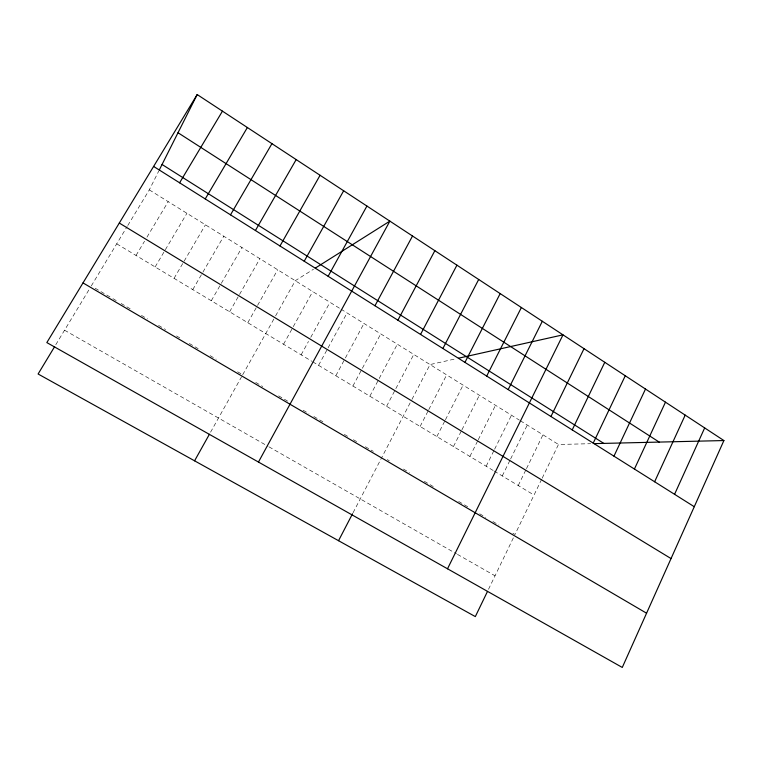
<?xml version="1.0" encoding="UTF-8"?>
<svg xmlns="http://www.w3.org/2000/svg" width="762" height="762" viewBox="0 0 762 762"><rect width="100%" height="100%" fill="white"/><g stroke="black" fill="none" stroke-linecap="round" stroke-linejoin="round"><path stroke-width="0.57" stroke-dasharray="3.81 2.86" d="M488.499 589.331L513.464 537.648M541.668 479.25L514.988 534.486L511.988 532.724M542.182 478.193L558.47 444.465L590.645 443.703M518.227 485.546L525.961 469.697M526.475 468.64L542.954 434.816M502.272 475.936L510.092 460.038M510.616 458.981L527.294 425.063M486.166 466.239L494.071 450.294M494.605 449.237L511.473 415.223M469.887 456.448L477.736 440.788M478.26 439.741L495.51 405.289M127.787 225.504L149.295 189.881L158.782 170.993M453.457 446.551L461.391 430.854M461.924 429.806L479.384 395.259M436.864 436.559L444.894 420.815M445.437 419.767L463.096 385.124M420.11 426.472L428.234 410.68M428.777 409.632L446.656 374.894M353.054 512.759L411.404 400.45M411.956 399.393L430.044 364.56L456.324 358.692M386.591 406.289L395.288 389.696M395.83 388.658L413.776 354.435M369.837 396.202L378.638 379.562M379.181 378.523L397.335 344.214M352.911 386.02L361.817 369.332M362.379 368.294L380.743 333.889M335.823 375.733L344.834 359.007M345.396 357.959L363.988 323.459M318.564 365.341L327.508 348.901M328.07 347.872L347.062 312.934M301.133 354.844L308.486 341.452M310.753 337.328L329.975 302.295M283.531 344.243L292.684 327.717M293.256 326.679L312.715 291.56M210.56 432.206L241.544 376.819M242.687 374.771L275.015 316.963M275.587 315.925L295.285 280.711L313.534 269.215M247.783 322.726L256.975 306.429M257.556 305.41L277.682 269.758M229.629 311.791L238.944 295.456M239.525 294.437L259.89 258.689M211.293 300.752L220.723 284.378M221.313 283.35L241.925 247.517M192.767 289.608L202.311 273.177M202.911 272.148L223.78 236.22M174.05 278.34L183.528 262.176M184.128 261.166L205.445 224.819M155.143 266.948L164.735 250.755M165.335 249.736L186.919 213.293M136.036 255.441L144.532 241.23M146.961 237.173L168.212 201.644M55.788 344.71L89.506 288.884M91.278 285.95L127.168 226.514M64.551 330.203L268.005 446.284M269.005 446.856L456.476 553.812M457.457 554.374L495.033 575.805M95.202 288.255L110.9 297.466M112.947 298.666L117.034 301.066M121.12 303.467L130.321 308.858M141.446 315.382L147.514 318.945M158.553 325.412L165.554 329.527M176.479 335.937L180.442 338.261M189.338 343.472L198.158 348.653M210.102 355.654L216.246 359.254M237.62 371.789L241.678 374.171M255.737 382.419L262.738 386.524M278.625 395.849L289.446 402.193M303.143 410.232L308.981 413.652M313.849 416.509L325.079 423.091M344.338 434.388L348.377 436.759M353.377 439.693L357.378 442.046M365.389 446.732L373.313 451.38M387.277 459.581L389.296 460.762M403.403 469.04L409.413 472.554M424.339 481.317L433.254 486.547M458.657 501.444L469.497 507.806M479.708 513.798L485.813 517.369M492.89 521.522L498.958 525.085M116.719 243.821L311.791 361.255M312.753 361.845L493.214 470.487M494.214 471.087L534.038 495.062M149.295 189.881L340.033 308.553M341.033 309.182L519.389 420.148M520.37 420.757L558.47 444.465"/><path stroke-width="1.14" d="M723.9 440.55L622.278 667.445L46.834 342.586L197.187 94.555L723.9 440.55L594.15 443.627M674.57 494.319L704.669 427.92M654.625 481.765L685.19 415.128M634.422 469.049L665.474 402.174M613.962 456.162L645.5 389.049M593.227 443.122L625.269 375.761M572.224 429.901L604.78 362.302M487.49 591.426L475.326 616.601L38.1 373.999L54.616 346.662M550.945 416.509L584.025 348.672M447.513 568.785L562.994 334.851L458.448 358.216M508.178 389.592L542.325 321.278M159.315 169.945L197.187 94.555M486.699 376.076L521.379 307.515M464.944 362.379L500.177 293.589M338.538 540.706L352.539 513.759M442.893 348.501L478.688 279.473M420.548 334.442L456.924 265.176M397.907 320.192L434.864 250.688M374.961 305.752L412.518 236.001M258.461 462.067L389.868 221.123L315.287 268.11M328.127 276.273L366.922 206.054M304.219 261.233L343.662 190.767M194.567 460.82L209.426 434.245M279.987 245.983L320.078 175.279M255.422 230.515L296.18 159.582M230.505 214.836L271.948 143.656M205.235 198.939L247.374 127.521M179.603 182.804L222.456 111.147M83.001 282.912L646.576 613.21M119.301 223.047L671.046 558.575M153.61 166.44L694.268 506.711M162.058 164.487L603.818 443.398M178.003 132.731L659.197 442.084"/></g></svg>
